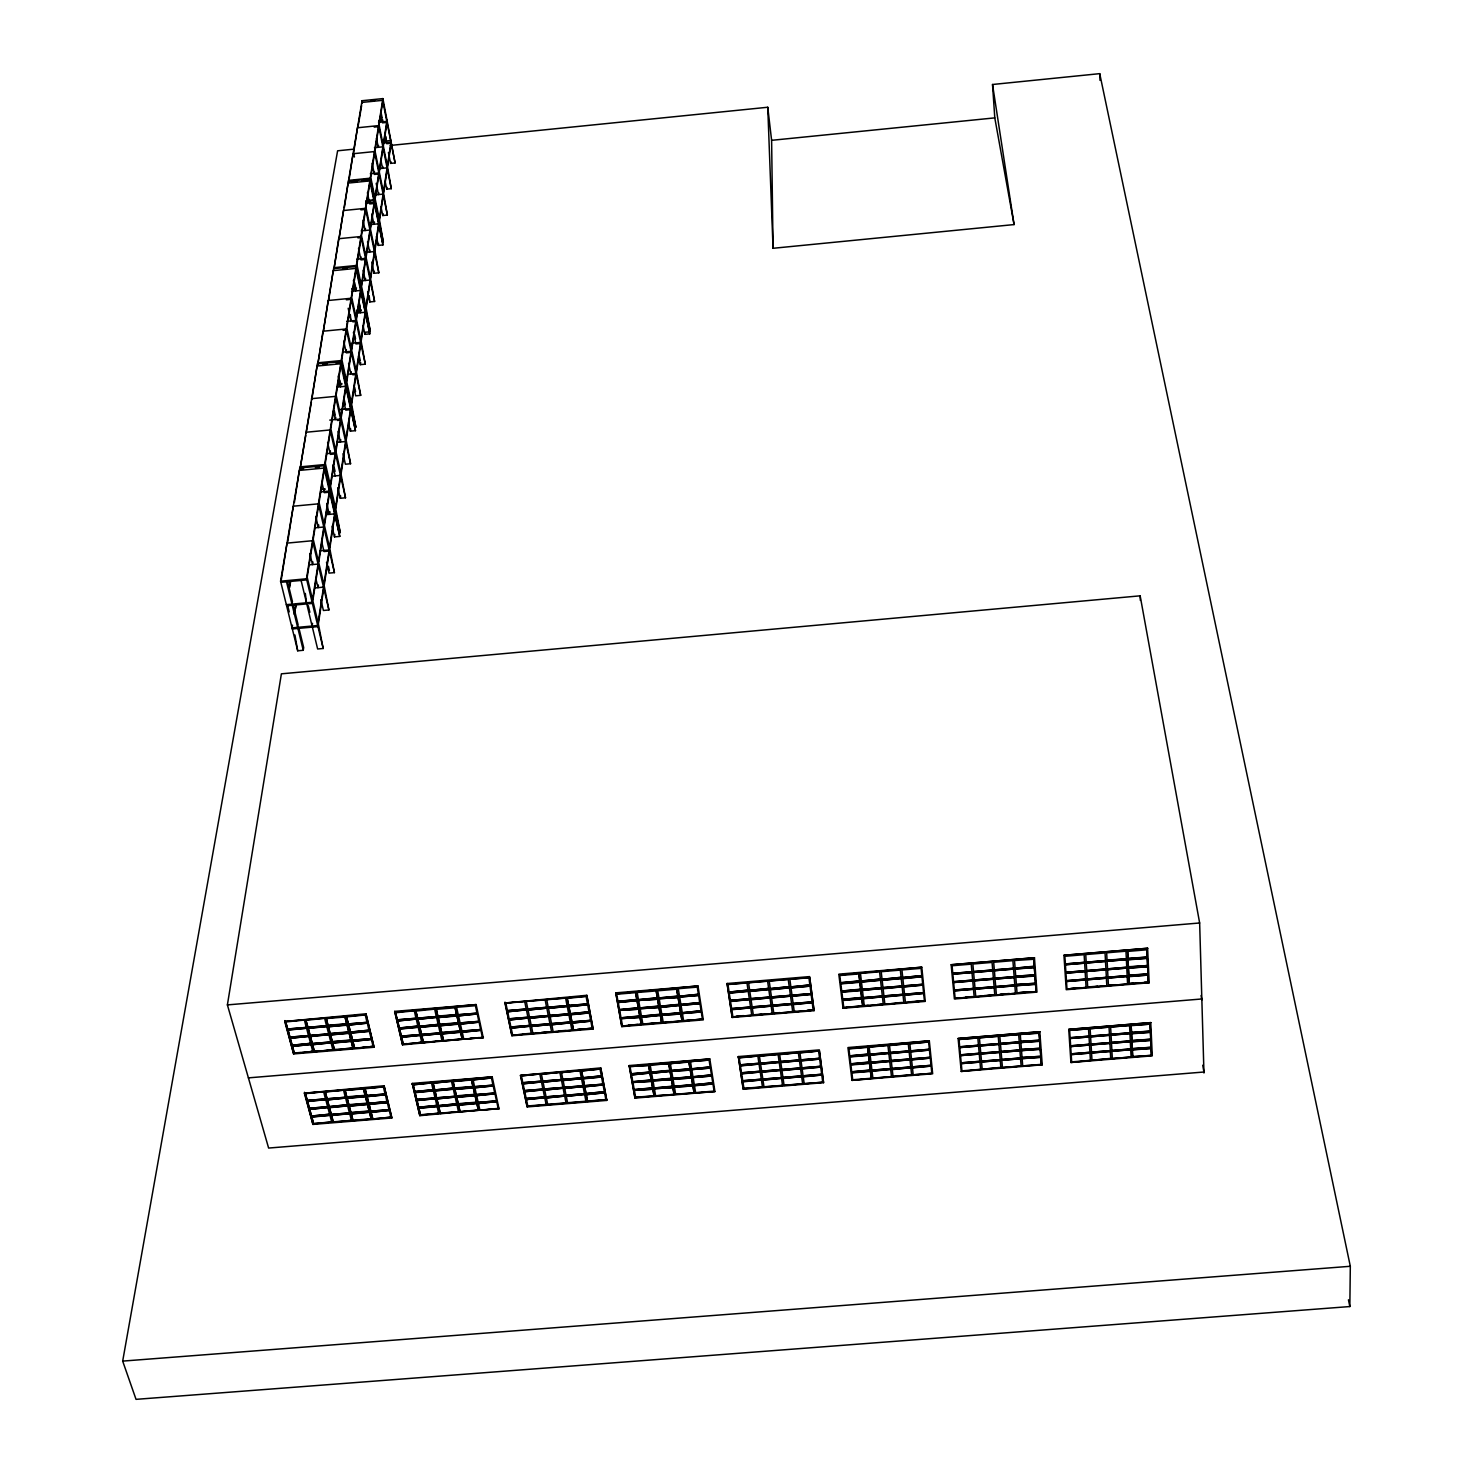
<?xml version="1.0" encoding="UTF-8"?>
<svg xmlns="http://www.w3.org/2000/svg" width="1473" height="1473" viewBox="0 0 1473 1473"><rect width="100%" height="100%" fill="white"/><g stroke="black" fill="none" stroke-linecap="round" stroke-linejoin="round"><path stroke-width="1.5" d="M690.082 1068.975L688.922 1061.72L670.325 1063.616L688.922 1062.088L690.082 1068.975L671.522 1070.503L670.325 1063.248M690.266 1070.079L671.706 1071.221L690.266 1070.079L691.408 1076.929L672.885 1078.457L671.706 1071.221M690.487 1061.591L709.102 1060.063L690.487 1061.591L691.647 1068.846L710.225 1066.949L691.647 1068.846M691.408 1076.929L690.266 1069.711M691.592 1078.015L673.069 1079.175L691.592 1078.015L692.733 1084.846L674.247 1086.374L673.069 1079.175M691.831 1069.582L710.391 1068.054L691.831 1069.582L692.973 1076.8L711.514 1074.922L692.973 1076.8M692.733 1084.846L691.592 1077.647M692.918 1085.932L674.45 1087.074L692.918 1085.932L694.059 1092.745L675.61 1094.236L674.45 1087.074M693.157 1077.518L711.698 1076.008L693.157 1077.518L694.299 1084.717L712.803 1082.839L694.299 1084.717M694.059 1092.745L692.918 1085.564M660.604 1006.98L661.819 1014.437L680.673 1012.872L679.476 1005.396L660.604 1007.348L679.476 1005.396M680.857 1013.995L662.021 1015.192L680.857 1013.995L682.036 1021.065L663.237 1022.63L662.021 1015.192M680.876 1004.512L699.785 1002.561L680.876 1004.512L679.679 997L698.625 995.417L699.785 1002.929M681.06 1005.267L699.97 1003.684L681.06 1005.267L682.257 1012.743L701.111 1010.791L682.257 1012.743M682.036 1021.065L680.857 1013.627M682.441 1013.498L701.295 1011.933L682.441 1013.498L683.619 1020.936L702.437 1019.003L683.619 1020.936M676.696 989.212L677.893 996.374L658.983 997.957L657.731 990.795L676.696 989.212L677.893 996.374M678.096 997.497L659.168 998.712L678.096 997.497L679.292 1004.641L660.401 1006.206L659.168 998.712M679.292 1004.641L678.096 997.129M679.679 997L698.625 995.417M679.495 996.227L698.441 994.293L679.495 996.227L678.298 988.714L697.281 987.113L698.441 994.643M651.6 1072.878L652.815 1080.096L671.32 1078.586L670.141 1071.35L651.6 1073.246L670.141 1071.35M671.522 1079.672L653.018 1080.814L671.522 1079.672L672.701 1086.485L654.233 1088.013L653.018 1080.814M671.522 1070.503L690.082 1068.606M672.885 1087.571L654.417 1088.713L672.885 1087.571L674.063 1094.365L655.632 1095.875L654.417 1088.713M672.701 1086.485L671.522 1079.304M672.885 1078.457L691.408 1076.56M674.063 1094.365L672.885 1087.203M674.247 1086.374L692.733 1084.478M668.76 1063.745L650.182 1064.905L668.76 1063.745L669.957 1070.632L651.397 1072.16L650.182 1064.905M669.957 1070.632L668.76 1063.377M641.62 1016.904L642.872 1024.324L661.653 1022.759L660.438 1015.32L641.602 1017.254L660.438 1015.32M661.819 1014.437L680.673 1012.503M663.237 1022.63L682.036 1020.697M657.381 998.086L656.148 990.556L657.381 998.086L638.472 999.67L637.201 992.507L656.148 990.924M657.584 999.228L638.674 1000.443L657.584 999.228L658.818 1006.354L639.945 1007.919L638.674 1000.443M659.002 1007.477L640.147 1008.692L659.002 1007.477L660.235 1014.566L641.418 1016.149L640.147 1008.692M658.818 1006.354L657.584 998.86M658.983 997.957L677.911 996.006M660.235 1014.566L659.02 1007.109M660.401 1006.206L679.292 1004.273M353.63 149.178L337.612 150.798L122.682 1361.107L136.032 1399.35L1349.839 1306.551L1350.318 1266.283L1099.723 73.65L992.526 84.495L994.791 117.877L1014.068 224.577L773.049 248.293L767.746 107.253L390.235 145.459M651.453 1081.311L632.967 1082.452L651.453 1081.311L652.668 1088.124L634.219 1089.652L632.967 1082.452M631.512 1074.535L632.764 1081.753L651.25 1080.225L650.035 1073.007L631.512 1074.903L650.035 1073.007M651.397 1072.16L669.957 1070.263M652.668 1088.124L651.453 1080.943M652.815 1080.096L671.338 1078.218M652.87 1089.21L634.421 1090.351L652.87 1089.21L654.086 1096.004L635.655 1097.514L634.421 1090.351M654.086 1096.004L652.87 1088.842M654.233 1088.013L672.701 1086.117M648.617 1065.402L630.039 1066.562L648.617 1065.402L649.832 1072.289L631.309 1073.817L630.039 1066.562M649.832 1072.289L648.617 1065.034M642.872 1024.324L661.653 1022.391M638.472 999.67L657.381 997.718M638.564 1009.189L619.71 1010.386L638.564 1009.189L639.816 1016.278L621.017 1017.843L619.71 1010.386M618.2 1002.156L619.507 1009.631L638.361 1008.048L637.091 1000.572L618.2 1002.505L637.091 1000.572M639.816 1016.278L638.564 1008.821M639.945 1007.919L658.818 1005.985M640.019 1017.401L621.219 1018.598L640.019 1017.401L641.289 1024.453L622.508 1026.018L621.219 1018.598M641.289 1024.453L640.037 1017.033M641.418 1016.149L660.235 1014.197M632.764 1081.753L651.269 1079.856M635.6 992.655L636.888 999.799L617.979 1001.382L616.671 994.238L635.6 992.655L636.888 999.799M634.219 1089.652L652.668 1087.774M634.992 1098.103L629.174 1065.568L709.802 1058.921L714.939 1091.567L634.992 1098.103L629.174 1065.568M631.309 1073.817L649.851 1071.921M619.507 1009.631L638.361 1007.698M621.017 1017.843L639.834 1015.91M621.827 1026.644L615.788 992.857L697.981 985.953L703.321 1019.868L621.827 1026.644L615.788 992.857M622.508 1026.018L641.289 1024.085M617.979 1001.382L636.888 999.43M606.784 1100.405L600.745 1067.907L520.429 1075.4L527.168 1106.923L606.784 1100.405L600.745 1067.907M602.88 1084.202L584.431 1085.711L602.88 1084.202L601.592 1076.984L583.087 1078.512L584.431 1085.711M584.634 1086.798L603.101 1084.901L584.634 1086.798L585.978 1093.592L604.409 1091.714L585.978 1093.592M586.199 1094.678L604.63 1092.8L586.199 1094.678L587.524 1101.436L605.919 1099.576M581.504 1070.926L600.063 1069.048L581.504 1070.926L582.866 1077.794L601.371 1075.898L582.866 1077.794M601.592 1076.984L583.087 1078.88M587.524 1101.436L586.199 1094.31M590.618 1020.366L571.855 1021.931L590.618 1020.366L589.274 1012.927L570.474 1014.492L571.855 1021.931M572.076 1023.054L590.857 1021.12L572.076 1023.054L573.457 1030.087L592.201 1028.172L573.457 1030.087M593.085 1029.038L586.825 995.288L504.944 1003.021L511.941 1035.777L593.085 1029.038L586.825 995.288M582.866 1085.84L564.435 1087.35L582.866 1085.84L581.54 1078.641L563.036 1080.519L581.54 1078.641M583.105 1086.558L564.638 1088.437L583.105 1086.558L584.431 1093.721L566.019 1095.231L564.656 1088.068M587.469 1003.942L568.615 1005.507L587.469 1003.942L586.107 996.429L567.197 998.381L568.615 1005.507M584.431 1093.721L566.019 1095.231M568.836 1006.648L587.69 1004.696L568.836 1006.648L570.235 1013.737L589.071 1011.804L570.235 1013.737M584.652 1094.421L566.24 1096.299L584.652 1094.421L585.978 1101.565L567.621 1103.074L566.258 1095.93M589.274 1012.927L570.456 1014.86M579.975 1070.687L561.434 1072.583L579.975 1070.687L581.301 1077.923L562.815 1079.433L561.452 1072.215M581.301 1077.923L562.815 1079.433M570.272 1022.059L551.51 1023.625L570.272 1022.059L568.891 1014.639L550.073 1016.573L568.891 1014.639M570.511 1022.814L551.731 1024.748L570.511 1022.814L571.874 1030.235L553.167 1031.781L551.749 1024.379M571.874 1030.235L553.167 1031.781M562.87 1087.479L544.439 1088.989L562.87 1087.479L561.508 1080.28L543.021 1082.176L561.508 1080.28M563.109 1088.197L544.66 1090.075L563.109 1088.197L564.472 1095.36L546.078 1096.851L544.679 1089.707M567.031 1005.654L548.177 1007.219L567.031 1005.654L565.632 998.142L546.759 999.725L548.177 1007.219M567.197 998.381L568.633 1005.138M567.271 1006.409L548.416 1008.342L567.271 1006.409L568.652 1013.866L549.852 1015.449L548.435 1007.992M564.472 1095.36L546.078 1096.851M564.711 1096.059L546.299 1097.937L564.711 1096.059L566.074 1103.203L547.717 1104.695L546.317 1097.569M568.652 1013.866L549.852 1015.449M559.887 1072.344L541.364 1074.24L559.887 1072.344L561.268 1079.562L542.801 1081.09L541.383 1073.872M561.268 1079.562L542.801 1081.09M551.583 1031.91L532.876 1033.475L551.583 1031.91L550.166 1024.508L531.422 1026.442L550.166 1024.508M546.851 1008.121L527.997 1010.055L546.851 1008.121L548.269 1015.578L529.488 1017.143L528.015 1009.686M542.893 1089.118L524.48 1090.628L542.893 1089.118L541.493 1081.937L523.025 1083.815L541.493 1081.937M543.132 1089.836L524.701 1091.714L543.132 1089.836L544.531 1096.98L526.156 1098.49L524.719 1091.346M548.508 1016.333L529.709 1018.266L548.508 1016.333L549.926 1023.772L531.182 1025.318L529.728 1017.898M548.269 1015.578L529.488 1017.143M544.531 1096.98L526.156 1098.49M544.771 1097.698L526.377 1099.558L544.771 1097.698L546.17 1104.824L527.831 1106.315L526.413 1099.189M549.926 1023.772L531.182 1025.318M539.836 1074.001L521.332 1075.898L539.836 1074.001L541.235 1081.219L522.786 1082.729L521.35 1075.529M541.235 1081.219L522.786 1082.729M546.593 1007.348L527.776 1008.931L546.593 1007.348L545.157 999.872L526.303 1001.437L527.776 1008.931M527.168 1106.923L520.963 1076.763M531.311 1033.604L512.622 1035.151L531.311 1033.604L529.857 1026.202L511.113 1028.136L529.857 1026.202M527.905 1017.272L509.124 1018.837L527.905 1017.272L526.432 1009.815L507.614 1011.767L526.432 1009.815M528.163 1018.027L509.363 1019.96L528.163 1018.027L529.599 1025.466L510.873 1027.012L509.382 1019.592M529.599 1025.466L510.873 1027.012M526.192 1009.06L507.375 1010.644L526.192 1009.06L524.719 1001.585L505.883 1003.15L507.375 1010.644M511.941 1035.777L505 1002.137M498.205 1108.746L479.903 1110.237L498.205 1108.746L496.732 1101.62L478.375 1103.498L496.732 1101.62M499.089 1109.206L492.185 1076.855L412.256 1083.428L419.823 1115.687L499.163 1108.322M494.725 1093.076L476.35 1094.568L494.725 1093.076L493.234 1085.896L474.803 1087.774L493.234 1085.896M495.002 1093.776L476.589 1095.654L495.002 1093.776L496.475 1100.92L478.136 1102.43L476.626 1095.286M496.475 1100.92L478.136 1102.43M491.485 1077.978L472.999 1079.875L491.485 1077.978L492.976 1085.178L474.564 1086.687L473.036 1079.506M492.185 1076.855L412.164 1084.331M492.976 1085.178L474.564 1086.687M482.426 1037.673L463.774 1039.22L482.426 1037.673L480.898 1030.29L462.191 1032.205L480.898 1030.29M483.328 1038.152L476.147 1004.568L394.69 1011.38L402.552 1044.873L483.402 1037.268M478.357 1110.366L476.865 1103.259L458.508 1105.118L460.073 1111.857L478.357 1110.366L476.865 1103.259M478.817 1021.378L460.073 1022.943L478.817 1021.378L477.27 1013.94L458.471 1015.873L477.27 1013.94M479.093 1022.133L460.331 1024.066L479.093 1022.133L480.621 1029.535L461.933 1031.1L460.368 1023.698M474.803 1094.697L473.275 1087.534L454.844 1089.412L456.427 1096.207L474.803 1094.697L473.275 1087.534M476.589 1102.54L475.079 1095.415L456.685 1097.293L458.25 1104.05L476.589 1102.54L475.079 1095.415M480.621 1029.535L461.933 1031.1M476.147 1004.568L394.598 1012.264M472.999 1086.816L471.489 1079.635L453.021 1081.513L454.605 1088.344L472.999 1086.816L471.489 1079.635M476.994 1013.185L458.213 1014.75L476.994 1013.185L475.448 1005.709L456.63 1007.293L458.213 1014.75M458.25 1104.05L456.722 1096.925M458.526 1111.986L456.998 1104.879L438.696 1106.37L440.261 1113.478L458.563 1111.618M460.073 1111.857L458.545 1104.75M454.605 1088.344L453.04 1081.145M454.881 1096.335L436.542 1097.845L454.881 1096.335L453.334 1089.173L434.958 1090.683L436.542 1097.845M436.8 1098.913L455.175 1097.035L436.8 1098.913L438.402 1105.671L456.74 1103.811L438.402 1105.671M460.349 1031.229L458.784 1023.827L440.04 1025.76L441.679 1032.776L460.349 1031.229L458.784 1023.827M462.209 1039.349L460.644 1031.984L441.937 1033.899L443.557 1040.895L462.209 1039.349L460.644 1031.984M456.427 1096.207L454.881 1089.044M456.998 1104.879L438.659 1106.739M456.63 1014.879L455.047 1007.422L456.63 1014.879L437.868 1016.444L436.266 1008.987L437.868 1016.444M433.044 1083.152L451.493 1081.274L433.044 1083.152L434.664 1089.983L453.076 1088.087L434.664 1089.983M458.508 1023.072L456.925 1015.634L438.144 1017.567L439.783 1024.637L458.508 1023.072L456.925 1015.634M453.334 1089.173L434.922 1091.051M443.557 1040.895L441.974 1033.53M438.715 1113.606L437.15 1106.499L418.848 1108.009L420.468 1115.098L438.751 1113.238M440.261 1113.478L438.696 1106.37M439.783 1024.637L438.162 1017.199M440.096 1032.923L421.444 1034.469L440.096 1032.923L438.494 1025.521L419.805 1027.086L421.444 1034.469M434.995 1097.974L416.656 1099.466L434.995 1097.974L433.412 1090.812L415.036 1092.322L416.656 1099.466M421.701 1035.574L440.39 1033.659L421.701 1035.574L423.377 1042.571L442.029 1040.656L423.377 1042.571M416.914 1100.552L435.272 1098.674L416.914 1100.552L418.553 1107.291L436.892 1105.431L418.553 1107.291M441.679 1032.776L440.077 1025.392M437.15 1106.499L418.829 1108.377M436.303 1016.591L417.559 1018.156L436.303 1016.591L434.682 1009.134L415.865 1011.067L417.559 1018.156M417.816 1019.279L436.597 1017.346L417.816 1019.279L419.51 1026.331L438.236 1024.398L419.51 1026.331M413.084 1084.809L431.515 1082.913L413.084 1084.809L414.742 1091.603L433.154 1089.725L414.742 1091.603M438.494 1025.521L419.768 1027.454M433.412 1090.812L414.999 1092.69M419.823 1115.687L412.256 1083.428M420.468 1115.098L418.848 1108.009M419.879 1034.598L401.227 1036.163L419.879 1034.598L418.222 1027.215L399.551 1028.762L401.227 1036.163M401.485 1037.268L420.173 1035.353L401.485 1037.268L403.197 1044.247L421.83 1042.332L403.197 1044.247M397.526 1020.973L416.27 1019.04L397.526 1020.973L399.238 1028.025L417.964 1026.092L399.238 1028.025M418.222 1027.215L399.514 1029.13M415.865 1011.067L417.596 1017.788M415.975 1018.285L397.25 1019.85L415.975 1018.285L414.318 1010.828L395.519 1012.761L397.25 1019.85M391.873 1117.97L384.085 1085.748L304.377 1093.205L312.939 1124.415L391.873 1117.97L384.085 1085.748M402.552 1044.873L394.69 1011.38M389.001 1109.721L370.736 1111.213L389.001 1109.721L387.344 1102.614L369.042 1104.106L370.736 1111.213M371.012 1112.281L389.314 1110.421L371.012 1112.281L372.743 1119.001L391.008 1117.142L372.743 1119.001M385.061 1094.052L366.722 1095.562L385.061 1094.052L383.385 1086.89L365.009 1088.4L366.722 1095.562M366.998 1096.63L385.374 1094.752L366.998 1096.63L368.729 1103.406L387.068 1101.528L368.729 1103.406M395.519 1012.761L397.287 1019.482M387.344 1102.614L369.005 1104.474M383.385 1086.89L364.973 1088.768M369.207 1111.342L367.514 1104.234L349.193 1106.094L350.961 1112.833L369.207 1111.342L367.514 1104.234M371.214 1119.112L369.52 1112.041L351.237 1113.901L353.004 1120.603L371.214 1119.112L369.52 1112.041M371.104 1038.668L352.489 1040.214L371.104 1038.668L369.373 1031.284L350.74 1032.849L352.489 1040.214M365.175 1095.691L363.463 1088.529L345.069 1090.407L346.855 1097.201L365.175 1095.691L363.463 1088.529M352.784 1041.319L371.417 1039.404L352.784 1041.319L354.57 1048.297L373.185 1046.382L354.57 1048.297M367.2 1103.535L365.488 1096.391L347.131 1098.269L348.898 1105.026L367.2 1103.535L365.488 1096.391M374.068 1047.248L365.967 1013.792L284.731 1021.489L293.624 1053.931L374.068 1047.248L365.967 1013.792M348.585 1025.061L367.329 1023.127L348.585 1025.061L350.408 1032.094L369.097 1030.179L350.408 1032.094M369.373 1031.284L350.684 1033.217M351.458 1120.732L349.745 1113.662L331.517 1115.153L333.266 1122.223L351.513 1120.364M353.004 1120.603L351.274 1113.533M366.998 1022.372L348.309 1023.938L366.998 1022.372L365.267 1014.952L346.486 1016.886L348.309 1023.938M348.898 1105.026L347.168 1097.901M349.414 1112.962L331.186 1114.453L349.414 1112.962L347.683 1105.855L329.418 1107.365L331.186 1114.453M349.745 1113.662L331.48 1115.521M350.961 1112.833L349.23 1105.726M350.924 1040.343L349.156 1032.978L330.486 1034.893L332.327 1041.89L350.924 1040.343L349.156 1032.978M353.004 1048.426L351.255 1041.08L332.622 1043.013L334.445 1049.973L353.004 1048.426L351.255 1041.08M345.308 1097.311L326.988 1098.821L345.308 1097.311L343.559 1090.167L325.22 1091.677L326.988 1098.821M327.282 1099.908L345.639 1098.029L327.282 1099.908L329.087 1106.665L347.407 1104.787L329.087 1106.665M346.855 1097.201L345.105 1090.038M347.683 1105.855L329.381 1107.733M348.825 1032.223L347.057 1024.821L328.35 1026.755L330.191 1033.788L348.825 1032.223L347.057 1024.821M343.559 1090.167L325.183 1092.045M331.738 1122.352L329.989 1115.282L311.76 1116.773L313.546 1123.825L331.775 1121.984M346.726 1024.085L344.958 1016.646L346.726 1024.085L328.056 1025.631L326.251 1018.211L328.056 1025.631M333.266 1122.223L331.517 1115.153M346.486 1016.886L348.346 1023.569M327.558 1106.775L309.293 1108.285L327.558 1106.775L325.791 1099.65L307.507 1101.16L309.293 1108.285M309.588 1109.353L327.89 1107.475L309.588 1109.353L311.429 1116.074L329.694 1114.214L311.429 1116.074M329.989 1115.282L311.724 1117.142M330.762 1042.019L312.184 1043.584L330.762 1042.019L328.958 1034.654L310.361 1036.219L312.184 1043.584M312.479 1044.688L331.094 1042.774L312.479 1044.688L314.338 1051.648L332.935 1049.733L314.338 1051.648M332.327 1041.89L330.541 1034.525M325.459 1098.95L307.157 1100.46L325.459 1098.95L323.673 1091.806L305.353 1093.316L307.157 1100.46M325.791 1099.65L307.452 1101.528M334.445 1049.973L332.659 1042.645M328.626 1033.917L310.011 1035.464L328.626 1033.917L326.822 1026.515L308.17 1028.08L310.011 1035.464M328.958 1034.654L310.306 1036.587M330.191 1033.788L328.405 1026.386M323.673 1091.806L305.298 1093.684M312.939 1124.415L304.506 1092.303M313.546 1123.825L311.76 1116.773M326.49 1025.779L307.82 1027.325L326.49 1025.779L324.668 1018.34L305.924 1020.273L307.82 1027.325M326.822 1026.515L308.115 1028.449M292.354 1046.364L310.969 1044.449L292.354 1046.364L294.25 1053.324L312.828 1051.409L294.25 1053.324M308.446 1035.611L289.831 1037.158L308.446 1035.611L306.605 1028.209L287.971 1029.774L289.831 1037.158M290.144 1038.262L308.778 1036.348L290.144 1038.262L292.041 1045.259L310.656 1043.344L292.041 1045.259M305.924 1020.273L307.875 1026.957M306.255 1027.454L287.603 1029.019L306.255 1027.454L304.414 1020.053L285.67 1021.967L287.603 1029.019M306.605 1028.209L287.916 1030.143M293.624 1053.931L284.86 1020.586M285.67 1021.967L287.658 1028.651M312.368 627.13L317.634 648.985L323.195 648.488L318.371 623.908L323.765 588.243M320.838 599.603L323.416 610.485L328.902 609.969L324.17 585.61L329.4 551.031L323.986 551.546M326.509 562.336L329.031 573.126L334.426 572.629L329.786 548.49L334.868 514.942M331.996 526.174L334.481 536.909L339.784 536.411L324.502 465.615L306.494 578.779L323.195 648.488M337.869 487.618L340.281 498.279L345.511 497.782L341.055 474.085L345.824 442.581M343.025 453.647L345.4 464.216L350.556 463.737L346.173 440.261L350.813 409.641L345.713 410.138M348.512 422.733L350.371 431.147L355.453 430.668L341.073 361.529L324.668 464.547L340.318 532.839L335.77 508.94L340.686 476.479M353.851 387.491L355.674 395.832L360.682 395.353L356.466 372.301L360.848 343.467L355.895 343.946M358.565 356.374L360.351 364.66L365.286 364.181L361.161 341.331L365.414 313.289M363.15 326.104L364.917 334.334L369.778 333.874L356.208 266.355L341.22 360.554L355.932 427.409L351.642 404.154L356.135 374.492L352.802 374.805M367.624 291.728L369.778 301.928L374.584 301.468L370.607 279.041L374.621 252.546M371.748 262.028L374.087 273.278L378.819 272.818L374.915 250.594L378.819 224.798M376.425 236.453L378.285 245.402L382.943 244.923L370.11 179.025L348.42 181.197L333.984 268.749M380.955 206.662L382.759 215.537L387.362 215.076L383.588 193.258L387.289 168.843M385.392 182.523L386.736 189.133L391.266 188.673L387.565 167.038L391.174 143.249L386.663 143.691M388.412 152.456L390.603 163.393L395.077 162.932L382.906 98.599L362.082 100.716L348.567 180.387L348.77 181.418L357.571 180.535M334.481 536.909L334.85 534.423M340.281 498.279L340.65 495.867M350.371 431.147L350.703 428.882M360.351 364.66L360.682 362.524M364.917 334.334L365.23 332.254L370.091 331.793M369.778 301.928L369.226 295.834M374.087 273.278L374.381 271.327M378.285 245.402L378.561 243.487M382.759 215.537L383.035 213.677M386.736 189.133L386.994 187.329M390.603 163.393L390.861 161.625M334.997 511.389L317.689 625.509L292.059 627.866L292.501 625.16M335.163 510.321L350.924 406.327M351.071 405.351L365.507 310.195M365.635 309.293L378.892 221.889M379.021 221.06L391.247 140.487L382.98 141.334M370.294 281.048L366.169 308.262L370.22 330.873L356.356 265.471L370.11 179.025M383.311 195.117L379.518 220.158L383.348 242.18L370.239 178.196L382.906 98.599M312.515 623.318L312.092 626.025L306.771 603.912M318.407 585.02L318.002 587.653L315.922 578.871M340.779 439.691L340.41 442.01L338.017 431.313M351.218 371.748L350.887 373.921L348.585 363.389M360.627 310.674L360.296 312.736L358.528 304.432M365.58 278.489L365.267 280.496L363.094 270.185M369.944 250.042L369.649 251.993L367.514 241.775M374.216 222.349L373.921 224.264L371.822 214.101M378.764 192.724L378.487 194.565L376.204 183.37M382.796 166.504L382.52 168.309L380.734 159.415M324.925 465.652L299.774 467.972L280.57 581.191L297.712 650.808L303.254 650.293L303.677 647.586L298.872 627.921M329.768 488.631L312.129 602.273L286.351 604.648M329.934 487.563L346.026 384.048M346.173 383.054L360.885 288.377M361.014 287.474L374.529 200.549L365.893 201.414M387.104 119.644L374.658 199.72L366.022 200.586M318.315 565.172L312.81 600.689L318.094 622.803M324.06 528.107L318.72 562.557L323.913 584.523M329.639 492.185L324.465 525.585L329.529 547.404M345.916 387.344L341.184 417.816L345.952 439.193M360.793 291.488L356.448 319.383L360.94 340.3M370.165 231.058L366.077 257.407L370.386 278.01M383.072 147.834L379.316 172.102L383.385 192.263M312.939 561.968L312.515 564.582L309.882 553.461M318.757 524.996L318.371 527.537L315.774 516.489M324.41 489.128L324.023 491.595L321.998 482.831M330.431 450.922L330.062 453.297L327.595 442.434M335.752 417.246L335.384 419.547L333.432 410.912M346.394 349.635L346.063 351.808L343.725 341.165M355.969 288.874L355.656 290.918L353.41 280.441M361.014 256.854L360.701 258.843L358.51 248.44M365.47 228.573L365.175 230.506L363.021 220.177M369.815 201.028L369.52 202.924L367.403 192.668M374.455 171.568L374.179 173.409L372.098 163.227M378.561 145.496L378.285 147.282L376.48 138.315M312.81 541.843L307.176 577.232L312.534 599.585M318.684 504.944L313.215 539.247L318.463 561.452M324.355 469.169L319.07 502.422L324.207 524.48M330.431 431.037L325.312 463.203L330.32 485.096M335.77 397.452L330.799 428.68L335.715 450.425M340.944 364.825L336.12 395.151L340.944 416.749M356.116 269.467L351.697 297.215L356.227 318.334M370.018 181.934L365.967 207.435L370.257 228.094M374.694 152.584L370.754 177.349L374.952 197.842M382.833 101.324L379.095 124.855L383.146 145.035M297.712 650.808L294.913 634.992M294.25 614.315L295.705 605.274M295.65 608.404L296.368 603.948M1202.741 1065.218L1203.938 1072.013L268.62 1148.056L227.394 1004.899L281.398 673.824L1140.157 595.829L1199.648 922.982L1203.957 1073.007M288.947 588.905L290.071 582.166M289.647 587.524L290.733 580.859M300.216 467.991L317.45 363.813L341.46 361.622M317.855 363.905L333.598 268.602L356.576 266.521M281.306 579.625L287.032 543.114L312.552 540.72L328.902 609.969M287.751 541.622L293.293 506.196L318.407 503.84L334.426 572.629M294.361 502.569L299.369 470.421L324.115 468.064L339.784 536.411M300.639 465.56L305.721 435.511M306.494 431L311.392 402M312.166 397.452L317.063 366.041L340.705 363.757L355.453 430.668M318.223 361.677L322.974 331.222L346.247 328.958L360.682 395.353M323.581 330.136L328.184 300.51L351.145 298.264L365.286 364.181M328.774 299.461L333.248 270.645L355.895 268.399L369.778 333.874M334.316 266.705L338.661 238.718L360.959 236.509L374.584 301.468M339.232 237.779L343.448 210.529L365.451 208.337L378.819 272.818M344.351 207.509L348.107 183.094L369.815 180.903L382.943 244.923M349.101 179.54L353.078 153.726L374.492 151.572L387.362 215.076M357.994 126.991L361.622 105.596M370.736 100.864L374.658 100.459M378.8 120.473L382.943 120.068M378.874 121.486L382.777 121.099M378.524 122.222L386.828 121.375M382.501 122.848L387.031 122.388L383.348 146.048L387.362 166.044M374.216 127.101L378.819 126.623L374.989 150.762L379.095 171.089M382.704 143.084L390.971 142.255M374.455 147.687L382.87 146.821M378.708 168.695L387.086 167.848M370.294 173.796L378.819 172.93M374.381 174.422L379.021 173.943L375.155 198.855L379.316 219.164M348.567 180.387L370.239 178.196M361.658 180.111L370.459 179.227M353.354 181.768L357.442 181.345M367.164 180.369L370.331 180.056M773.049 248.293L771.613 140.322L994.791 117.877M374.621 194.952L383.109 194.105M366.096 201.617L370.165 201.212M365.967 202.445L370.036 202.04M365.58 203.311L374.234 202.445M369.723 203.937L374.437 203.477L370.459 229.125L374.694 249.581M360.867 209.847L365.672 209.369L361.493 235.57L365.856 256.376M370.294 222.736L374.602 222.313M369.999 224.651L378.616 223.786M361.18 230.911L369.944 230.027M357.939 237.871L361.18 237.558L356.908 264.477L361.345 285.431M365.691 252.399L374.4 251.533M356.669 259.248L365.543 258.364M360.922 259.874L365.764 259.395L361.566 286.48L365.948 307.231M333.745 267.699L356.356 265.471M343.006 268.749L347.26 268.325M361.253 280.883L370.091 280.017M352.029 288.377L356.521 287.916M351.881 289.26L356.374 288.818M351.55 291.323L360.554 290.439M346.358 299.811L351.366 299.314L346.818 327.871L351.439 349.138M356.687 310.159L361.161 309.717M356.54 311.061L361.032 310.637M356.227 313.141L365.194 312.258M346.763 321.335L355.895 320.451M352.802 321.832L356.135 321.501L351.679 350.187L356.245 371.251M343.099 330.357L346.486 330.026L341.81 359.394L346.523 380.826M351.531 343.301L360.627 342.417M342.675 352.121L351.108 351.311M346.284 352.857L351.329 352.378L346.763 381.894L351.421 403.105M317.616 362.837L341.22 360.554M322.826 364.383L327.282 363.96M336.157 363.094L341.313 362.597M347.536 374.252L355.914 373.442M337.63 383.882L341.902 383.477M337.483 384.858L341.754 384.453M337.114 387.104L345.676 386.294M339.95 409.604L350.592 408.592M329.731 420.1L340.576 419.05M337.354 420.468L340.815 420.136L335.954 451.493L340.815 473.017M336.949 442.342L345.584 441.513M326.527 453.629L335.347 452.8M330.302 454.384L335.586 453.887L330.578 486.2L335.531 507.854M299.958 466.886L324.668 464.547M303.622 468.727L300.032 469.058L299.774 467.972M315.388 467.604L319.365 467.236M331.683 476.239L340.447 475.411M320.838 489.478L325.312 489.054M320.433 491.927L329.4 491.08M324.281 492.682L327.853 492.35M326.141 512.273L330.081 511.904M325.975 513.341L329.915 512.972M325.717 514.703L334.61 513.874M314.725 527.868L323.802 527.021M320.101 550.792L329.142 549.945M309.606 564.84L318.058 564.067M280.57 581.191L306.494 578.779M280.846 582.314L306.752 579.902M315.093 587.93L323.508 587.138M286.627 605.771L312.386 603.396M292.335 628.953L317.947 626.614M227.394 1004.899L1199.648 922.982M727.091 983.522L809.634 976.599L814.053 1010.662L732.191 1017.456L727.091 983.522L732.191 1017.456M838.874 974.15L921.785 967.19L925.265 1001.401L843.053 1008.25L838.91 975.034L921.785 967.19M951.153 964.741L1034.451 957.745L951.153 964.741L954.394 998.989L1036.974 992.121L1034.451 957.745M1063.948 955.277L1147.614 948.262L1063.948 955.277L1066.231 989.69L1149.179 982.786L1147.614 948.262M284.731 1021.489L365.856 1014.676M504.944 1003.021L586.788 996.171M615.769 993.741L697.981 985.953M727.091 984.406L809.671 977.483L814.053 1010.662M326.196 1018.58L344.921 1017.014M436.229 1009.355L455.028 1007.79M858.888 973.929L839.794 975.531L840.678 982.749L859.753 981.147L858.869 973.579L859.753 981.147M1033.788 959.273L1014.51 960.525L1015.118 968.148L1034.322 966.546L1033.733 958.905L1034.322 966.546M1127.637 951.411L1146.97 949.79L1147.283 957.1L1127.987 958.72L1127.582 951.042L1127.987 958.72M328.111 1025.282L346.781 1023.717M437.904 1016.094L456.667 1014.51M859.735 980.797L840.678 982.749M1034.267 966.178L1015.118 968.148M1127.931 958.352L1147.283 957.1M729.08 992.084L748.063 990.132L729.08 992.084L727.975 984.535L746.995 982.951L748.063 990.5M749.665 990.372L768.648 988.42L749.665 990.372L748.597 982.822L767.617 981.221L768.667 988.77M770.269 988.641L789.252 986.689L770.269 988.641L769.219 981.092L788.258 979.49L789.27 987.057M790.872 986.91L809.874 984.958L790.872 986.91L789.878 979.361L808.935 977.759L809.892 985.327M861.355 981.018L880.412 979.066L861.355 981.018L860.471 973.432L879.584 971.83L880.431 979.416M882.051 979.287L901.108 977.335L882.051 979.287L881.204 971.701L900.334 970.099L901.145 977.685M902.746 977.556L921.822 975.586L902.746 977.556L901.936 969.952L921.085 968.35L921.859 975.955M952.773 973.377L971.922 971.775L971.241 964.152L952.074 965.754L952.773 973.377L971.922 971.775M973.543 971.628L992.71 970.026L992.065 962.403L972.861 964.023L973.543 971.628L992.71 970.026M994.33 969.897L1013.498 968.295L1012.89 960.654L993.686 962.274L994.33 969.897L1013.498 968.295M1065.384 963.95L1084.607 962.348L1084.128 954.688L1064.869 956.308L1065.384 963.95L1084.607 962.348M1086.227 962.2L1105.486 960.599L1105.045 952.939L1085.748 954.559L1086.227 962.2L1105.486 960.599M1107.107 960.451L1126.366 958.849L1125.961 951.19L1106.665 952.81L1107.052 960.101L1126.366 958.849M729.264 992.857L748.229 991.274L749.297 998.786L730.369 1000.37L729.264 993.225L748.229 991.274M749.831 991.145L768.814 989.543L769.845 997.074L750.899 998.657L749.831 991.495L768.814 989.543M770.416 989.414L789.418 987.831L790.412 995.361L771.447 996.945L770.416 989.782L789.418 987.831M791.019 987.683L810.04 986.1L810.997 993.631L792.014 995.232L791.019 988.052L810.04 986.1M840.807 983.522L859.864 981.939L860.748 989.488L841.727 991.071L840.825 983.89L859.882 982.288L860.748 989.488M861.466 981.791L880.541 980.208L881.388 987.757L862.349 989.359L861.484 982.16L880.541 980.208M882.143 980.061L901.237 978.477L902.028 986.045L882.99 987.628L882.18 980.429L901.237 978.477M902.839 978.33L921.951 976.746L922.706 984.314L903.649 985.897L902.875 978.698L921.951 976.746M952.865 974.15L971.996 972.548L952.865 974.15L953.565 981.736L972.677 980.134L971.996 972.548M973.616 972.419L992.765 970.817L973.616 972.419L974.279 980.005L993.41 978.403L992.765 970.817M994.385 970.689L1013.553 969.068L994.385 970.689L995.011 978.275L1014.16 976.673L1013.553 969.068M1015.762 976.544L1015.173 968.939L1034.359 967.338L1034.93 974.942L1015.726 976.176L1034.93 974.942M1065.402 964.741L1084.625 963.139L1065.402 964.741L1065.918 972.346L1085.104 970.744L1084.625 963.139M1086.245 962.992L1105.486 961.39L1086.245 962.992L1086.724 970.615L1105.928 969.013L1105.486 961.39M1107.107 961.243L1126.366 959.641L1107.107 961.243L1107.549 968.884L1126.771 967.264L1126.366 959.641M1127.987 959.512L1147.32 958.26L1147.633 965.533L1128.392 967.135L1127.987 959.512L1128.392 967.135M328.35 1026.755L347.02 1025.19M438.144 1017.567L456.888 1016.002M1034.396 967.706L1015.173 968.939M1128.042 959.862L1147.32 958.26M330.247 1033.42L348.88 1031.855M439.819 1024.269L458.526 1022.704M860.711 989.12L841.727 991.071M1128.336 966.767L1147.633 965.533M730.534 1001.143L749.462 999.559L750.53 1007.053L731.639 1008.618L730.534 1001.511L749.462 999.559M751.064 999.43L770.011 997.847L771.042 1005.341L752.114 1006.906L751.064 999.799L770.011 997.847M771.594 997.718L790.559 996.135L791.553 1003.629L772.625 1005.212L771.613 998.068L790.559 996.135M792.161 995.987L811.126 994.404L812.102 1001.916L793.155 1003.5L792.161 996.356L811.126 994.404M841.838 991.845L860.858 990.261L861.723 997.773L842.74 999.357L841.856 992.213L860.876 990.629L861.723 997.773M862.46 990.132L881.48 988.53L882.327 996.061L863.325 997.644L862.478 990.482L881.48 988.53M883.082 988.401L902.139 986.818L902.931 994.349L883.929 995.932L883.119 988.77L902.139 986.818M903.741 986.671L922.798 985.087L923.571 992.636L904.532 994.22L903.759 987.039L922.798 985.087M953.639 982.509L972.751 980.926L953.639 982.509L954.357 990.059L973.414 988.475L972.751 980.926M974.353 980.779L993.465 979.195L974.353 980.779L975.034 988.346L994.109 986.744L993.465 979.195M995.067 979.048L1014.197 977.464L995.067 979.048L995.711 986.615L1014.805 985.032L1014.197 977.464M1016.425 984.885L1015.818 977.317L1034.967 975.715L1035.537 983.301L1016.37 984.535L1035.537 983.301M1065.936 973.137L1085.122 971.536L1065.936 973.137L1066.452 980.723L1085.601 979.122L1085.122 971.536M1086.743 971.407L1105.947 969.805L1086.743 971.407L1087.221 978.993L1106.389 977.391L1105.947 969.805M1107.567 969.657L1126.771 968.056L1107.567 969.657L1107.991 977.262L1127.176 975.66L1126.771 968.056M1128.392 967.927L1147.688 966.675L1148.001 973.929L1128.797 975.531L1128.392 967.927L1128.797 975.531M330.486 1034.893L349.119 1033.346M440.04 1025.76L458.747 1024.195M1035.003 976.083L1015.818 977.317M1128.447 968.295L1147.688 966.675M332.364 1041.521L350.961 1039.975M441.716 1032.426L460.386 1030.861M861.705 997.424L842.74 999.357M1128.741 975.163L1148.001 973.929M731.805 1009.392L750.696 1007.808L751.764 1015.265L732.891 1016.83L731.805 1009.741L750.696 1007.808M752.28 1007.679L771.189 1006.096L772.22 1013.571L753.347 1015.136L752.298 1008.048L771.189 1006.096M772.773 1005.967L791.701 1004.383L792.695 1011.859L773.804 1013.424L772.791 1006.335L791.701 1004.383M793.284 1004.255L812.231 1002.69L813.188 1010.165L794.278 1011.73L793.303 1004.623L812.231 1002.69M842.869 1000.13L861.834 998.547L862.718 1006.041L843.771 1007.606L842.887 1000.498L861.871 998.915L862.718 1006.041M863.436 998.418L882.419 996.834L883.266 1004.328L864.301 1005.912L863.454 998.786L882.419 996.834M884.021 996.705L903.023 995.122L903.833 1002.616L884.85 1004.199L884.058 997.074L903.023 995.122M904.625 994.975L923.645 993.391L924.418 1000.904L905.435 1002.487L904.661 995.343L923.645 993.391M954.43 990.832L973.487 989.248L954.43 990.832L955.13 998.344L974.15 996.779L973.487 989.248M975.089 989.12L994.165 987.518L975.089 989.12L975.752 996.632L994.791 995.048L994.165 987.518M995.766 987.389L1014.86 985.805L995.766 987.389L996.411 994.919L1015.449 993.336L1014.86 985.805M1017.07 993.207L1016.462 985.658L1035.574 984.074L1036.127 991.624L1017.014 992.839L1036.127 991.624M1066.489 981.497L1085.619 979.895L1066.489 981.497L1066.986 989.046L1086.098 987.462L1085.619 979.895M1087.24 979.766L1106.389 978.182L1087.24 979.766L1087.718 987.333L1106.831 985.732L1106.389 978.182M1108.009 978.035L1127.176 976.433L1108.009 978.035L1108.451 985.603L1127.582 984.019L1127.176 976.433M1128.797 976.304L1148.038 975.071L1148.351 982.288L1129.202 983.872L1128.797 976.304L1129.202 983.872M332.622 1043.013L351.2 1041.448M441.937 1033.899L460.607 1032.334M1035.611 984.443L1016.462 985.658M1128.852 976.673L1148.038 975.071M334.5 1049.605L353.041 1048.058M443.594 1040.527L462.227 1038.981M862.681 1005.672L843.771 1007.606M1129.147 983.504L1148.351 982.288M293.753 1053.048L300.455 1052.477M309.385 1051.74L318.315 1051.004M327.245 1050.249L336.194 1049.513M345.124 1048.776L356.282 1047.837M362.984 1047.285L371.933 1046.548M402.645 1043.989L407.119 1043.62M418.332 1042.681L425.071 1042.129M436.284 1041.19L443.023 1040.619M451.99 1039.883L460.957 1039.128M469.942 1038.391L478.909 1037.636M523.265 1033.954L530.022 1033.383M541.291 1032.463L548.048 1031.892M559.317 1030.953L566.074 1030.4M577.342 1029.461L584.1 1028.89M628.64 1025.19L637.699 1024.435M646.739 1023.68L655.798 1022.925M664.857 1022.17L671.633 1021.618M682.956 1020.679L689.751 1020.108M736.721 1016.204L743.552 1015.634M752.648 1014.879L761.725 1014.124M770.821 1013.369L779.917 1012.614M789.012 1011.859L795.825 1011.288M807.204 1010.331L814.017 1009.778M849.847 1006.795L843.053 1008.25M858.98 1006.022L868.113 1005.267M877.245 1004.512L884.095 1003.942M895.51 1002.984L902.36 1002.432M911.492 1001.658L920.625 1000.904M965.772 997.147L972.659 996.577M984.13 995.619L990.998 995.048M1000.167 994.293L1009.355 993.52M1018.524 992.765L1027.694 991.992M1070.595 988.438L1079.562 987.683M1088.529 986.947L1097.495 986.192M1108.69 985.253L1115.429 984.7M1126.624 983.761L1133.345 983.209M1144.558 982.27L1149.179 982.786M248.403 1077.868L1201.839 998.97M738.341 1056.583L819.319 1049.899L823.573 1082.692L743.257 1089.265L738.341 1056.583L743.257 1089.265M847.988 1047.542L929.316 1040.84L932.667 1073.78L852.002 1080.372L848.043 1048.426L929.316 1040.84M958.113 1038.465L1039.809 1031.744L958.113 1038.465L961.225 1071.46L1042.24 1064.832L1039.809 1031.744M1068.735 1029.369L1150.763 1022.612L1068.735 1029.369L1070.926 1062.493L1152.291 1055.846L1150.763 1022.612M304.377 1093.205L383.974 1086.651M520.429 1075.4L600.726 1068.79M629.155 1066.452L709.802 1058.921M738.36 1057.467L819.356 1050.801L823.573 1082.692M739.225 1057.577L757.877 1056.049L758.908 1063.322L740.293 1064.85L739.225 1057.945L757.877 1056.049M759.442 1055.92L778.112 1054.373L779.107 1061.665L760.473 1063.193L759.46 1056.288L778.112 1054.373M779.677 1054.245L798.366 1052.716L799.323 1060.008L780.672 1061.536L779.696 1054.613L798.366 1052.716M799.931 1052.587L818.62 1051.041L819.559 1058.332L800.889 1059.879L799.949 1052.956L818.62 1051.041M848.871 1048.555L867.615 1047.008L868.462 1054.318L849.755 1055.865L848.89 1048.923L867.634 1047.377L868.462 1054.318M869.18 1046.88L887.924 1045.333L888.735 1052.643L870.027 1054.189L869.199 1047.248L887.924 1045.333M889.508 1045.204L908.27 1043.657L909.044 1050.986L890.318 1052.514L889.526 1045.572L908.27 1043.657M909.854 1043.528L928.634 1041.982L929.371 1049.31L910.627 1050.857L909.872 1043.897L928.634 1041.982M959.015 1039.478L977.814 1037.931L959.015 1039.478L959.696 1046.824L978.477 1045.278L977.814 1037.931M979.416 1037.802L998.234 1036.255L979.416 1037.802L980.061 1045.149L998.86 1043.602L998.234 1036.255M999.817 1036.127L1018.672 1034.562L999.817 1036.127L1000.443 1043.473L1019.242 1041.927L1018.672 1034.562M1020.844 1041.798L1020.255 1034.433L1039.109 1032.886L1039.662 1040.251L1020.789 1041.429L1039.662 1040.251M1069.619 1030.382L1088.529 1028.817L1069.619 1030.382L1070.135 1037.747L1088.989 1036.2L1088.529 1028.817M1090.112 1028.688L1109.022 1027.123L1090.112 1028.688L1090.572 1036.053L1109.464 1034.506L1109.022 1027.123M1110.624 1026.994L1129.552 1025.447L1110.624 1026.994L1111.047 1034.377L1129.938 1032.831L1129.552 1025.447M1131.135 1025.3L1150.137 1024.122L1150.431 1031.137L1131.522 1032.702L1131.135 1025.3L1131.522 1032.702M345.069 1090.407L363.426 1088.897M453.021 1081.513L471.452 1080.004M1039.146 1033.254L1020.255 1034.433M1131.19 1025.668L1150.137 1024.122M346.892 1096.833L365.212 1095.323M454.623 1087.976L473.036 1086.448M868.426 1053.95L849.755 1055.865M1131.467 1032.334L1150.431 1031.137M740.459 1065.587L759.055 1064.058L760.105 1071.294L741.527 1072.823L740.459 1065.955L759.055 1064.058M760.639 1063.929L779.254 1062.383L780.248 1069.637L761.67 1071.166L760.639 1064.279L779.254 1062.383M780.819 1062.254L799.471 1060.726L800.428 1067.999L781.813 1069.508L780.837 1062.622L799.471 1060.726M801.036 1060.597L819.688 1059.069L820.608 1066.342L801.993 1067.87L801.054 1060.965L819.688 1059.069M849.866 1056.583L868.573 1055.055L869.401 1062.328L850.75 1063.856L849.903 1056.951L868.591 1055.423L869.401 1062.328M870.138 1054.926L888.845 1053.379L889.655 1060.67L870.985 1062.199L870.156 1055.294L888.845 1053.379M890.429 1053.25L909.136 1051.722L909.909 1059.013L891.22 1060.542L890.447 1053.618L909.136 1051.722M910.719 1051.593L929.445 1050.046L930.2 1057.338L911.492 1058.884L910.737 1051.961L929.445 1050.046M959.77 1047.561L978.551 1046.014L959.77 1047.561L960.451 1054.871L979.195 1053.324L978.551 1046.014M980.116 1045.885L998.915 1044.339L980.116 1045.885L980.779 1053.195L999.523 1051.648L998.915 1044.339M1000.498 1044.21L1019.298 1042.663L1000.498 1044.21L1001.106 1051.519L1019.887 1049.991L1019.298 1042.663M1021.47 1049.862L1020.881 1042.534L1039.699 1040.988L1040.251 1048.316L1021.415 1049.494L1040.251 1048.316M1070.153 1038.483L1089.007 1036.937L1070.153 1038.483L1070.65 1045.83L1089.468 1044.283L1089.007 1036.937M1090.591 1036.808L1109.464 1035.261L1090.591 1036.808L1091.051 1044.154L1109.887 1042.608L1109.464 1035.261M1111.047 1035.114L1129.938 1033.567L1111.047 1035.114L1111.471 1042.479L1130.325 1040.932L1129.938 1033.567M1131.522 1033.438L1150.487 1032.26L1150.781 1039.257L1131.908 1040.803L1131.522 1033.438L1131.908 1040.803M347.131 1098.269L365.451 1096.759M454.844 1089.412L473.256 1087.903M1039.735 1041.356L1020.881 1042.534M1131.577 1033.807L1150.487 1032.26M348.954 1104.658L367.237 1103.167M456.464 1095.838L474.822 1094.329M869.383 1061.959L850.75 1063.856M1131.853 1040.435L1150.781 1039.257M741.674 1073.541L760.252 1072.013L761.283 1079.249L742.742 1080.759L741.692 1073.909L760.252 1072.013M761.817 1071.884L780.395 1070.374L781.39 1077.592L762.848 1079.12L761.817 1072.252L780.395 1070.374M781.96 1070.245L800.557 1068.717L801.515 1075.953L782.955 1077.463L781.979 1070.613L800.557 1068.717M802.122 1068.588L820.737 1067.06L821.676 1074.296L803.08 1075.824L802.141 1068.956L820.737 1067.06M850.86 1064.592L869.512 1063.064L870.359 1070.3L851.744 1071.828L850.878 1064.961L869.53 1063.432L870.359 1070.3M871.095 1062.935L889.747 1061.407L890.557 1068.661L871.924 1070.19L871.114 1063.303L889.747 1061.407M891.331 1061.278L910.001 1059.731L910.774 1067.004L892.122 1068.533L891.349 1061.628L910.001 1059.731M911.584 1059.603L930.273 1058.074L931.01 1065.347L912.339 1066.875L911.603 1059.971L930.273 1058.074M960.525 1055.589L979.269 1054.06L960.525 1055.589L961.206 1062.862L979.913 1061.333L979.269 1054.06M980.834 1053.931L999.578 1052.385L980.834 1053.931L981.497 1061.204L1000.204 1059.676L999.578 1052.385M1001.161 1052.256L1019.924 1050.728L1001.161 1052.256L1001.787 1059.547L1020.513 1058.019L1019.924 1050.728M1022.078 1057.89L1021.507 1050.599L1040.288 1049.052L1040.822 1056.344L1022.041 1057.522L1040.822 1056.344M1070.668 1046.566L1089.486 1045.02L1070.668 1046.566L1071.166 1053.876L1089.946 1052.33L1089.486 1045.02M1091.07 1044.891L1109.905 1043.344L1091.07 1044.891L1091.53 1052.201L1110.329 1050.654L1109.905 1043.344M1111.489 1043.215L1130.325 1041.669L1111.489 1043.215L1111.912 1050.525L1130.712 1048.997L1130.325 1041.669M1131.908 1041.54L1150.836 1040.361L1151.131 1047.321L1132.295 1048.868L1131.908 1041.54L1132.295 1048.868M349.193 1106.094L367.477 1104.603M456.685 1097.293L475.043 1095.783M1040.325 1049.42L1021.507 1050.599M1131.964 1041.908L1150.836 1040.361M350.997 1112.465L369.244 1110.973M458.287 1103.682L476.608 1102.172M870.34 1069.95L851.744 1071.828M1132.24 1048.5L1151.131 1047.321M694.483 1085.435L712.969 1083.925L714.074 1091.106L695.624 1092.616L694.483 1085.804L712.969 1083.925M742.908 1081.477L761.431 1079.948L762.462 1087.148L743.957 1088.657L742.908 1081.845L761.431 1079.948M762.996 1079.838L781.537 1078.31L782.531 1085.509L764.008 1087.019L762.996 1080.188L781.537 1078.31M783.102 1078.181L801.662 1076.671L802.619 1083.87L784.078 1085.38L783.102 1078.549L801.662 1076.671M803.227 1076.542L821.805 1075.014L822.726 1082.232L804.184 1083.741L803.245 1076.91L821.805 1075.014M851.854 1072.547L870.469 1071.037L871.298 1078.254L852.72 1079.764L851.873 1072.915L870.488 1071.405L871.298 1078.254M872.034 1070.908L890.668 1069.38L891.46 1076.597L872.863 1078.126L872.053 1071.276L890.668 1069.38M892.233 1069.251L910.866 1067.722L911.64 1074.959L893.025 1076.468L892.251 1069.619L910.866 1067.722M912.431 1067.594L931.102 1066.065L931.82 1073.301L913.205 1074.83L912.468 1067.962L931.102 1066.065M961.28 1063.598L979.968 1062.07L961.28 1063.598L961.961 1070.853L980.631 1069.324L979.968 1062.07M981.552 1061.941L1000.259 1060.413L981.552 1061.941L982.196 1069.195L1000.867 1067.667L1000.259 1060.413M1001.824 1060.284L1020.55 1058.737L1001.824 1060.284L1002.45 1067.538L1021.139 1066.01L1020.55 1058.737M1022.704 1065.881L1022.133 1058.608L1040.859 1057.08L1041.411 1064.353L1022.704 1065.881L1042.24 1064.832M1071.184 1054.594L1089.965 1053.066L1071.184 1054.594L1071.681 1061.886L1090.425 1060.339L1089.965 1053.066M1091.548 1052.937L1110.329 1051.391L1091.548 1052.937L1091.99 1060.21L1110.752 1058.682L1110.329 1051.391M1111.912 1051.262L1130.712 1049.733L1111.912 1051.262L1112.336 1058.553L1131.098 1057.025L1130.712 1049.733M1132.295 1049.605L1151.168 1048.426L1151.481 1055.368L1132.682 1056.896L1132.295 1049.605L1132.682 1056.896M351.237 1113.901L369.484 1112.41M458.508 1105.118L476.829 1103.627M1040.914 1057.448L1022.133 1058.608M1132.35 1049.973L1151.168 1048.426M313.049 1123.531L371.675 1118.744M419.897 1114.803L478.78 1109.979M527.224 1106.02L606.821 1099.521M635.01 1097.219L714.939 1091.567M743.239 1088.381L822.726 1082.232M912.431 1074.553L852.002 1080.372M1001.64 1067.262L961.225 1071.46M1111.471 1058.277L1070.926 1062.493M1132.627 1056.528L1151.481 1055.368M122.682 1361.107L1350.318 1266.283M287.971 1029.774L289.886 1036.789M290.181 1037.894L292.096 1044.891M292.409 1045.996L294.305 1052.956M305.353 1093.316L307.213 1100.092M307.507 1101.16L309.348 1107.917M309.643 1108.985L311.484 1115.705M308.17 1028.08L310.048 1035.096M310.361 1036.219L312.221 1043.215M312.515 1044.32L314.393 1051.28M325.22 1091.677L327.043 1098.453M327.337 1099.539L329.142 1106.297M329.418 1107.365L331.222 1114.085M308.778 1036.348L310.619 1043.713M310.969 1044.449L312.792 1051.777M327.89 1107.475L329.657 1114.582M331.094 1042.774L332.88 1050.102M345.639 1098.029L347.37 1105.155M348.641 1024.692L350.445 1031.726M350.74 1032.849L352.526 1039.846M352.82 1040.951L354.606 1047.929M365.009 1088.4L366.759 1095.194M367.035 1096.262L368.784 1103.038M369.042 1104.106L370.791 1110.845M371.049 1111.912L372.779 1118.633M367.329 1023.127L369.06 1030.548M371.417 1039.404L373.148 1046.751M385.374 1094.752L387.031 1101.896M389.314 1110.421L390.971 1117.51M287.603 605.274L289.242 611.903M397.563 1020.605L399.275 1027.657M399.551 1028.762L401.264 1035.795M401.521 1036.9L403.234 1043.897M413.121 1084.441L414.778 1091.254M415.036 1092.322L416.693 1099.097M416.951 1100.184L418.59 1106.923M287.493 581.338L292.409 601.444L291.967 604.133L286.498 581.78M293.219 604.759L298.08 624.644L297.638 627.351L292.225 605.256M297.914 628.437L303.254 650.293M305.316 593.398L306.494 602.788L301.1 580.436M308.262 605.624L309.864 612.271M417.853 1018.911L419.529 1025.963M419.805 1027.086L421.481 1034.101M421.738 1035.224L423.414 1042.203M433.062 1082.784L434.701 1089.615M434.958 1090.683L436.56 1097.477M436.818 1098.545L438.438 1105.302M416.27 1019.04L417.927 1026.46M420.173 1035.353L421.812 1042.7M431.515 1082.913L433.117 1090.094M435.272 1098.674L436.855 1105.8M436.597 1017.346L438.199 1024.766M440.39 1033.659L441.992 1041.024M451.493 1081.274L453.058 1088.455M455.175 1097.035L456.722 1104.179M328.405 566.258L329.418 570.585M321.685 541.714L323.729 550.46M306.089 433.375L305.832 432.27L330.173 429.95L345.511 497.782M326.785 503.527L329.271 514.372M311.779 399.754L311.539 398.667L335.513 396.366L350.556 463.737M334.095 467.07L335.071 471.36M458.508 1015.505L460.073 1022.943M462.209 1031.836L463.774 1039.22M474.822 1087.405L476.35 1094.568M478.394 1103.13L479.903 1110.237M332.751 465.137L335.2 475.908M334.297 410.764L335.255 415.091M317.45 363.813L317.689 364.899M339.95 380.255L340.539 386.773L338.164 376.057M344.424 400.453L345.363 404.707M343.596 400.582L345.474 409.071M354.643 387.381L355.545 391.542M350.335 314.596L350.924 320.93L348.18 308.262M354.643 334.5L355.545 338.698M359.338 356.319L360.241 360.462M353.41 332.438L355.656 342.914M507.633 1011.399L509.124 1018.837M511.131 1027.767L512.622 1035.151M523.044 1083.447L524.48 1090.628M359.43 303.53L360.314 307.691M354.643 282.577L355.527 286.775M359.302 304.432L360.185 308.594M531.44 1026.073L532.876 1033.475M543.04 1081.808L544.439 1088.989M348.42 181.197L348.641 182.229M1348.439 1299.794L1349.839 1306.551M354.441 156.985L353.612 152.916L357.479 127.764L378.616 125.61L391.266 188.673M362.082 100.716L362.284 101.729M361.99 103.46L361.787 102.447L382.63 100.33L395.077 162.932M550.092 1016.204L551.51 1023.625M563.054 1080.151L564.435 1087.35M381.231 113.421L382.133 117.877M385.852 136.547L386.46 142.715L384.711 133.877M380.955 115.152L382.299 121.836M568.854 1006.28L570.254 1013.369M570.474 1014.492L571.874 1021.562M572.095 1022.685L573.476 1029.737M581.522 1070.558L582.885 1077.426M583.087 1078.512L584.431 1085.343M584.652 1086.43L585.996 1093.224M587.69 1004.696L589.053 1012.172M590.857 1021.12L592.201 1028.541M600.063 1069.048L601.371 1076.266M603.101 1084.901L604.409 1092.082M604.63 1092.8L605.919 1099.944M637.091 1000.94L638.361 1008.048M650.035 1073.375L651.25 1080.225M1201.066 995.49L1201.858 1000.001M660.438 1015.689L661.653 1022.759M670.141 1071.718L671.32 1078.586M679.476 1005.764L680.673 1012.872M699.97 1003.684L701.111 1011.159M701.295 1011.933L702.437 1019.371M709.102 1060.063L710.225 1067.317M710.391 1068.054L711.514 1075.29M711.698 1076.008L712.803 1083.207M1146.97 949.79L1147.209 956.732M992.526 84.495L1014.068 224.577M1126.771 967.264L1107.549 968.884M1127.176 975.66L1107.991 977.262M1127.582 984.019L1108.451 985.603M1129.938 1032.831L1111.047 1034.377M1130.325 1040.932L1111.471 1042.479M1130.712 1048.997L1111.912 1050.525M1131.098 1057.025L1112.336 1058.553M1105.928 969.013L1086.724 970.615M1106.389 977.391L1087.221 978.993M1106.831 985.732L1087.718 987.333M1109.464 1034.506L1090.572 1036.053M1109.887 1042.608L1091.051 1044.154M1110.329 1050.654L1091.53 1052.201M1085.104 970.744L1065.918 972.346M1085.601 979.122L1066.452 980.723M1086.098 987.462L1066.986 989.046M1088.989 1036.2L1070.135 1037.747M1089.468 1044.283L1070.65 1045.83M1089.946 1052.33L1071.166 1053.876M1041.411 1064.353L1040.859 1057.08M767.746 107.253L771.613 140.322M1014.16 976.673L995.011 978.275M1014.805 985.032L995.711 986.615M1015.449 993.336L996.411 994.919M1019.242 1041.927L1000.443 1043.473M1019.887 1049.991L1001.106 1051.519M1020.513 1058.019L1001.787 1059.547M1021.139 1066.01L1002.45 1067.538M993.41 978.403L974.279 980.005M994.109 986.744L975.034 988.346M994.791 995.048L975.752 996.632M998.86 1043.602L980.061 1045.149M999.523 1051.648L980.779 1053.195M1000.204 1059.676L981.497 1061.204M972.677 980.134L953.565 981.736M973.414 988.475L954.357 990.059M974.15 996.779L955.13 998.344M978.477 1045.278L959.696 1046.824M979.195 1053.324L960.451 1054.871M979.913 1061.333L961.206 1062.862M931.82 1073.301L913.205 1074.83M930.2 1057.338L911.492 1058.884M931.01 1065.347L912.339 1066.875M929.371 1049.31L910.627 1050.857M924.418 1000.904L905.435 1002.487M922.706 984.314L903.649 985.897M923.571 992.636L904.532 994.22M910.774 1067.004L892.122 1068.533M909.909 1059.013L891.22 1060.542M909.044 1050.986L890.318 1052.514M1034.359 967.338L1034.875 974.574M1034.967 975.715L1035.482 982.933M1035.574 984.074L1036.09 991.255M1039.109 1032.886L1039.625 1039.883M1039.699 1040.988L1040.196 1047.947M1040.288 1049.052L1040.785 1055.994M903.833 1002.616L884.85 1004.199M902.028 986.045L882.99 987.628M902.931 994.349L883.929 995.932M890.557 1068.661L871.924 1070.19M889.655 1060.67L870.985 1062.199M888.735 1052.643L870.027 1054.189M883.266 1004.328L864.301 1005.912M882.327 996.061L863.325 997.644M881.388 987.757L862.349 989.359M1099.723 73.65L1100.018 80.352M1147.264 957.892L1147.577 965.165M1147.633 966.325L1147.927 973.561M1147.983 974.703L1148.296 981.92M1150.082 1023.753L1150.376 1030.769M1150.431 1031.892L1150.726 1038.888M1150.781 1039.993L1151.076 1046.953M1151.113 1048.058L1151.407 1054.999M821.676 1074.296L803.08 1075.824M820.608 1066.342L801.993 1067.87M819.559 1058.332L800.889 1059.879M1140.157 595.829L1140.341 600.395M813.188 1010.165L794.278 1011.73M812.102 1001.916L793.155 1003.5M810.997 993.631L792.014 995.232M801.515 1075.953L782.955 1077.463M800.428 1067.999L781.813 1069.508M799.323 1060.008L780.672 1061.536M792.695 1011.859L773.804 1013.424M791.553 1003.629L772.625 1005.212M790.412 995.361L771.447 996.945M781.39 1077.592L762.848 1079.12M780.248 1069.637L761.67 1071.166M779.107 1061.665L760.473 1063.193M772.22 1013.571L753.347 1015.136M771.042 1005.341L752.114 1006.906M769.845 997.074L750.899 998.657M761.283 1079.249L742.742 1080.759M760.105 1071.294L741.527 1072.823M758.908 1063.322L740.293 1064.85M751.764 1015.265L732.891 1016.83M750.53 1007.053L731.639 1008.618M749.297 998.786L730.369 1000.37"/></g></svg>
